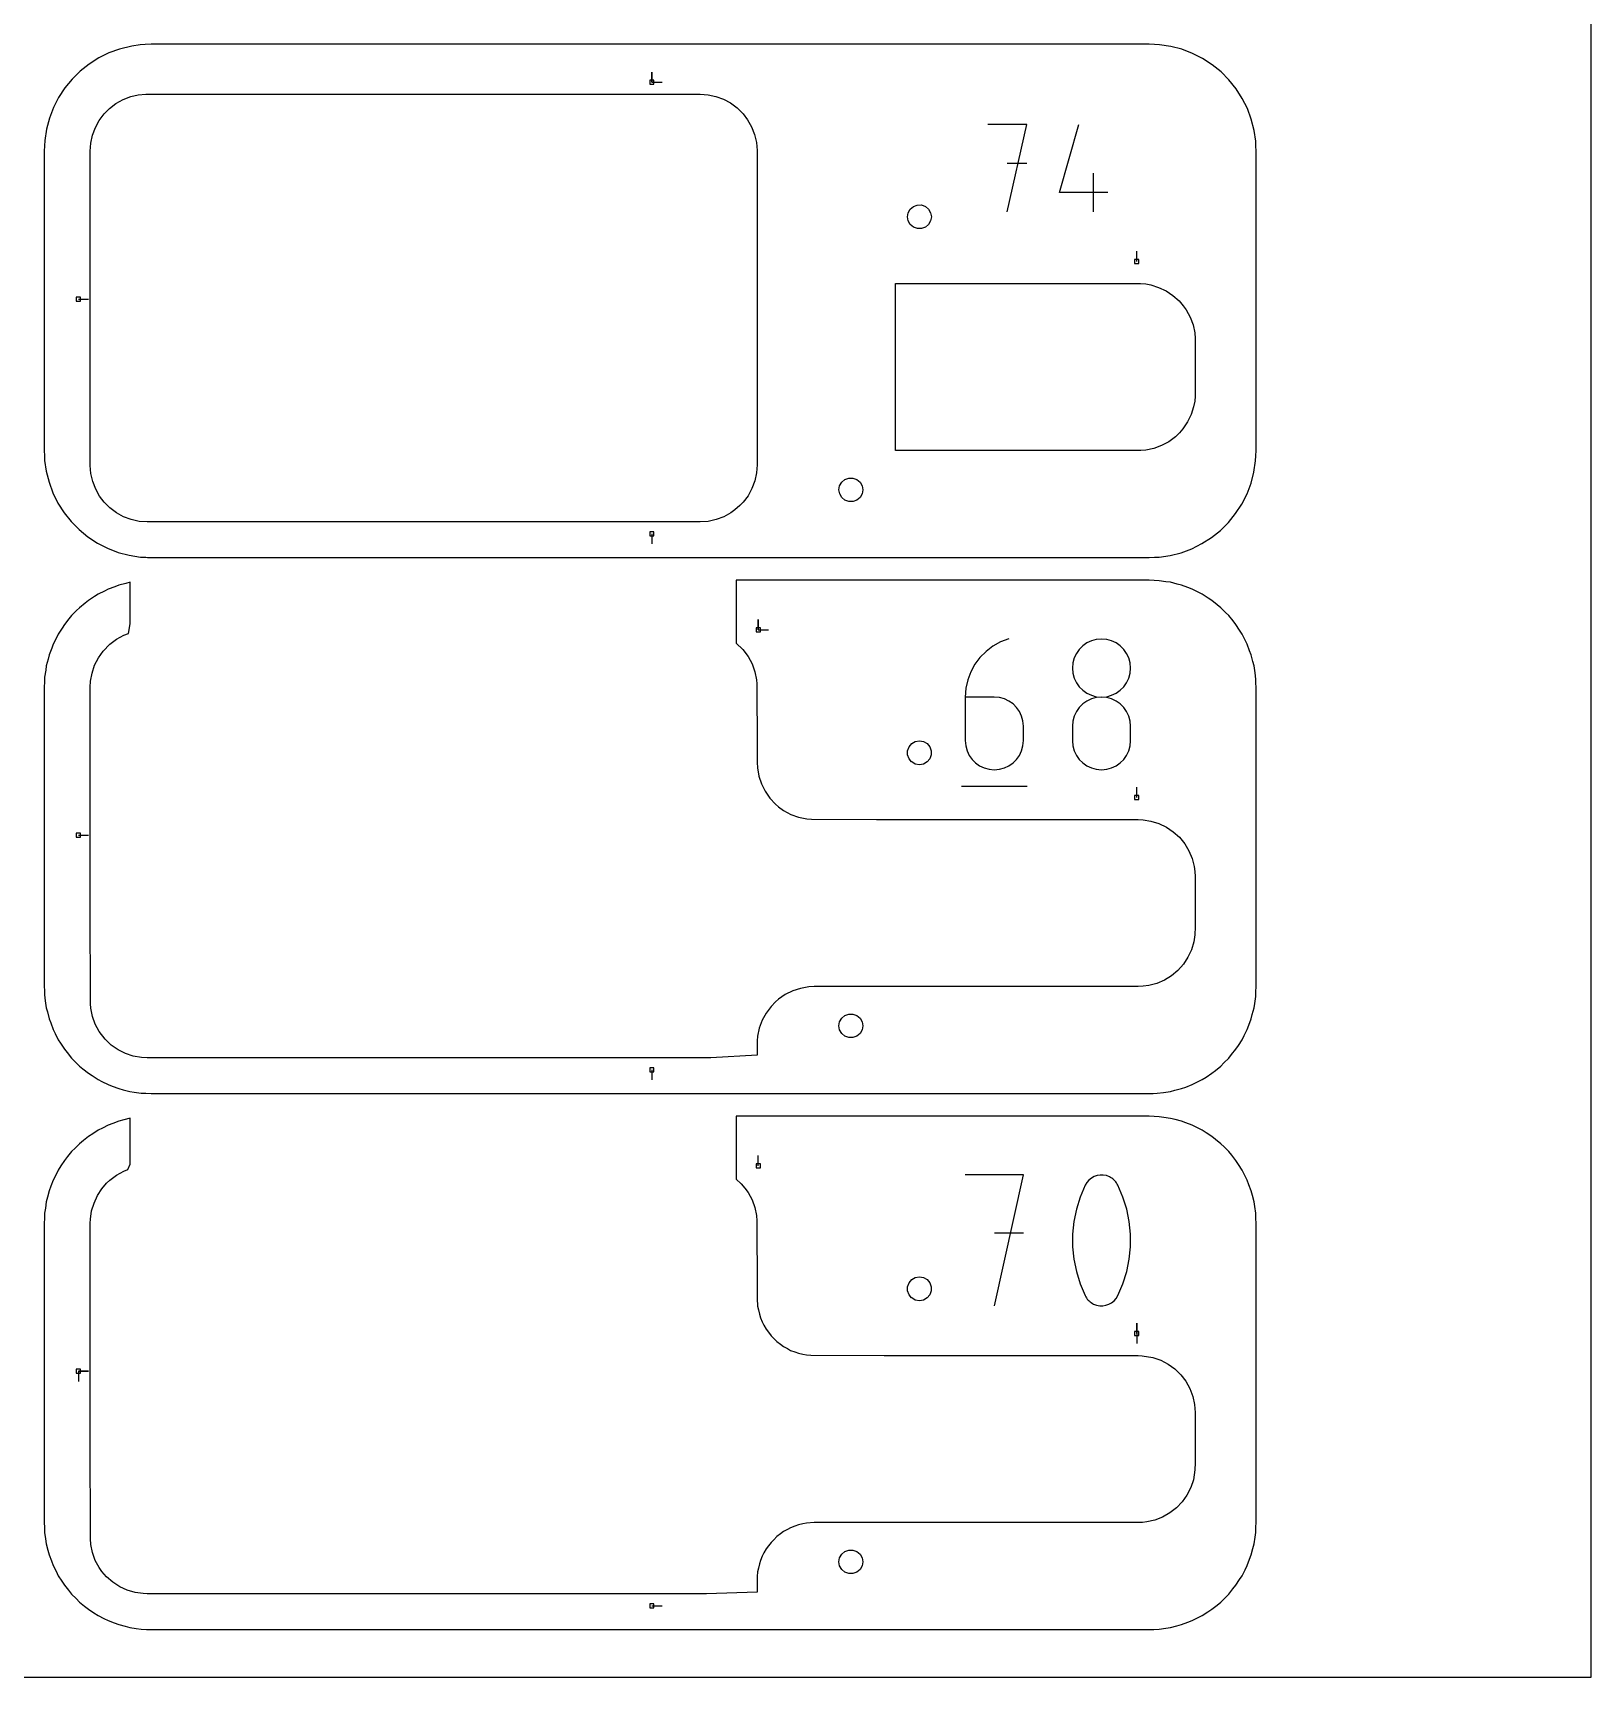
# Model space of a CAD drawing. Extents: x 0 to 570, y 0 to 470.
# Drawn here: x 351.4 to 570, y 0 to 230.6 of the extents above; entities that cross this region are included whole.
import ezdxf

# ---------------------------------------------------------------- set-up
doc = ezdxf.new("R2010")
doc.units = 0

msp = doc.modelspace()

# ---------------------------------------------------------------- linework, layer by layer
at = {"layer": 'annotation', "color": 1}
for p, q in [((438.255634, 223.684382), (438.255634, 225.113132)), ((438.255634, 223.684382), (438.255634, 225.113132)), ((438.255634, 225.113132), (438.255634, 223.684382)), ((438.255634, 223.684382), (439.684384, 223.684382)), ((490.830491, 217.733728), (485.386962, 217.733728)), ((488.10911, 205.492503), (490.830491, 217.733728)), ((495.421334, 208.213884), (498.135806, 217.733728)), ((490.830491, 212.282521), (488.10911, 212.282521)), ((500.180872, 205.492503), (500.180872, 210.929124)), ((502.218261, 208.213884), (495.421334, 208.213884)), ((506.255635, 198.556443), (506.255635, 199.985193)), ((357.805641, 193.255631), (359.234391, 193.255631)), ((438.255634, 160.35063), (438.255634, 158.92188)), ((453.186883, 146.880629), (453.186883, 148.309379)), ((453.186883, 146.880629), (453.186883, 148.309379)), ((453.186883, 148.309379), (453.186883, 146.880629)), ((453.186883, 146.880629), (454.615633, 146.880629)), ((488.329095, 145.619031), (487.161004, 145.181068)), ((488.329095, 145.619031), (488.329095, 145.619031)), ((499.900812, 145.341061), (499.265722, 145.039165)), ((500.590217, 145.530754), (499.900812, 145.341061)), ((501.322346, 145.596577), (500.590217, 145.530754)), ((502.054475, 145.530754), (501.322346, 145.596577)), ((501.322346, 145.596577), (501.322346, 145.596577)), ((502.743879, 145.341061), (502.054475, 145.530754)), ((503.378969, 145.039165), (502.743879, 145.341061)), ((484.278029, 143.013473), (483.560815, 142.055657)), ((485.124468, 143.863504), (484.278029, 143.013473)), ((486.089127, 144.590964), (485.124468, 143.863504)), ((487.161004, 145.181068), (486.089127, 144.590964)), ((497.80225, 143.57693), (497.500327, 142.94289)), ((498.20485, 144.145433), (497.80225, 143.57693)), ((498.696538, 144.636734), (498.20485, 144.145433)), ((499.265722, 145.039165), (498.696538, 144.636734)), ((503.948154, 144.636734), (503.378969, 145.039165)), ((504.439841, 144.145433), (503.948154, 144.636734)), ((504.842442, 143.57693), (504.439841, 144.145433)), ((505.144364, 142.94289), (504.842442, 143.57693)), ((482.983827, 141.004839), (482.55807, 139.875804)), ((483.560815, 142.055657), (482.983827, 141.004839)), ((497.310674, 142.254981), (497.24488, 141.524869)), ((497.24488, 141.524869), (497.24488, 141.524869)), ((497.24488, 141.524869), (497.310712, 140.79133)), ((497.500327, 142.94289), (497.310674, 142.254981)), ((497.310712, 140.79133), (497.50046, 140.100751)), ((505.144232, 140.100751), (505.33398, 140.79133)), ((505.334018, 142.254981), (505.144364, 142.94289)), ((505.33398, 140.79133), (505.399811, 141.524869)), ((505.399811, 141.524869), (505.334018, 142.254981)), ((505.399811, 141.524869), (505.399811, 141.524869)), ((482.294547, 138.683337), (482.204261, 137.442222)), ((482.55807, 139.875804), (482.294547, 138.683337)), ((497.50046, 140.100751), (497.802505, 139.464706)), ((497.802505, 139.464706), (498.205229, 138.894765)), ((498.205229, 138.894765), (498.697012, 138.402501)), ((498.697012, 138.402501), (499.266234, 137.999485)), ((503.378458, 137.999485), (503.94768, 138.402501)), ((503.94768, 138.402501), (504.439462, 138.894765)), ((504.439462, 138.894765), (504.842186, 139.464706)), ((504.842186, 139.464706), (505.144232, 140.100751)), ((482.204261, 137.442222), (482.204261, 131.339266)), ((486.281726, 137.442222), (482.204261, 137.442222)), ((487.015068, 137.376778), (486.281726, 137.442222)), ((487.705118, 137.188033), (487.015068, 137.376778)), ((488.340397, 136.887369), (487.705118, 137.188033)), ((488.90943, 136.48617), (488.340397, 136.887369)), ((489.400738, 135.995817), (488.90943, 136.48617)), ((498.696538, 136.480893), (498.20485, 135.988725)), ((499.265722, 136.883851), (498.696538, 136.480893)), ((499.900812, 137.186016), (499.265722, 136.883851)), ((499.266234, 137.999485), (499.901276, 137.697289)), ((500.590217, 137.375809), (499.900812, 137.186016)), ((499.901276, 137.697289), (500.59052, 137.507486)), ((501.322346, 137.441646), (500.590217, 137.375809)), ((500.59052, 137.507486), (501.322346, 137.441646)), ((501.322346, 137.441646), (502.054171, 137.507486)), ((502.054475, 137.375847), (501.322346, 137.441646)), ((501.322346, 137.441646), (501.322346, 137.441646)), ((501.322346, 137.441646), (501.322346, 137.441646)), ((502.054171, 137.507486), (502.743415, 137.697289)), ((502.743879, 137.186149), (502.054475, 137.375847)), ((502.743415, 137.697289), (503.378458, 137.999485)), ((503.378969, 136.884107), (502.743879, 137.186149)), ((503.948154, 136.481272), (503.378969, 136.884107)), ((504.439841, 135.989199), (503.948154, 136.481272)), ((489.802846, 135.427692), (489.400738, 135.995817)), ((490.104276, 134.793179), (489.802846, 135.427692)), ((490.29355, 134.103659), (490.104276, 134.793179)), ((490.359192, 133.370514), (490.29355, 134.103659)), ((497.310674, 134.092772), (497.24488, 133.359575)), ((497.500327, 134.783083), (497.310674, 134.092772)), ((497.80225, 135.418928), (497.500327, 134.783083)), ((498.20485, 135.988725), (497.80225, 135.418928)), ((504.842442, 135.41944), (504.439841, 135.989199)), ((505.144364, 134.783547), (504.842442, 135.41944)), ((505.334018, 134.093075), (505.144364, 134.783547)), ((505.399811, 133.359575), (505.334018, 134.093075)), ((490.359192, 131.339266), (490.359192, 133.370514)), ((490.359192, 133.370514), (490.359192, 133.370514)), ((497.24488, 133.359575), (497.24488, 131.328327)), ((505.399811, 131.328327), (505.399811, 133.359575)), ((505.399811, 133.359575), (505.399811, 133.359575)), ((482.204261, 131.339266), (482.204261, 131.339266)), ((482.204261, 131.339266), (482.270092, 130.605766)), ((482.270092, 130.605766), (482.459841, 129.915294)), ((482.459841, 129.915294), (482.761886, 129.279401)), ((482.761886, 129.279401), (483.16461, 128.709642)), ((489.400738, 128.709642), (489.802846, 129.279401)), ((489.802846, 129.279401), (490.104276, 129.915294)), ((490.104276, 129.915294), (490.29355, 130.605766)), ((490.29355, 130.605766), (490.359192, 131.339266)), ((497.24488, 131.328327), (497.24488, 131.328327)), ((497.24488, 131.328327), (497.310712, 130.595183)), ((497.310712, 130.595183), (497.50046, 129.905662)), ((497.50046, 129.905662), (497.802505, 129.271149)), ((497.802505, 129.271149), (498.205229, 128.703025)), ((504.439462, 128.703025), (504.842186, 129.271149)), ((504.842186, 129.271149), (505.144232, 129.905662)), ((505.144232, 129.905662), (505.33398, 130.595183)), ((505.33398, 130.595183), (505.399811, 131.328327)), ((483.16461, 128.709642), (483.656392, 128.217569)), ((483.656392, 128.217569), (484.225615, 127.814735)), ((484.225615, 127.814735), (484.860657, 127.512692)), ((484.860657, 127.512692), (485.549901, 127.322995)), ((485.549901, 127.322995), (486.281726, 127.257195)), ((486.281726, 127.257195), (487.015068, 127.322995)), ((486.281726, 127.257195), (486.281726, 127.257195)), ((487.015068, 127.322995), (487.705118, 127.512692)), ((487.705118, 127.512692), (488.340397, 127.814735)), ((488.340397, 127.814735), (488.90943, 128.217569)), ((488.90943, 128.217569), (489.400738, 128.709642)), ((498.205229, 128.703025), (498.697012, 128.212672)), ((498.697012, 128.212672), (499.266234, 127.811472)), ((499.266234, 127.811472), (499.901276, 127.510809)), ((499.901276, 127.510809), (500.59052, 127.322064)), ((500.59052, 127.322064), (501.322346, 127.256619)), ((501.322346, 127.256619), (502.054171, 127.322064)), ((501.322346, 127.256619), (501.322346, 127.256619)), ((502.054171, 127.322064), (502.743415, 127.510809)), ((502.743415, 127.510809), (503.378458, 127.811472)), ((503.378458, 127.811472), (503.94768, 128.212672)), ((503.94768, 128.212672), (504.439462, 128.703025)), ((481.69357, 124.961965), (490.874488, 124.961965)), ((506.255636, 123.381441), (506.255636, 124.810191)), ((357.805641, 118.080628), (359.234391, 118.080628)), ((438.255635, 85.175628), (438.255635, 83.746878)), ((453.186883, 71.705627), (453.186883, 73.134377)), ((490.381816, 70.444029), (482.216522, 70.444029)), ((486.299745, 52.082193), (490.381816, 70.444029)), ((499.26616, 69.384234), (499.029131, 68.990067)), ((499.561561, 69.720135), (499.26616, 69.384234)), ((499.905551, 69.994517), (499.561561, 69.720135)), ((500.288352, 70.204131), (499.905551, 69.994517)), ((500.700182, 70.345727), (500.288352, 70.204131)), ((501.13126, 70.416052), (500.700182, 70.345727)), ((501.571807, 70.411857), (501.13126, 70.416052)), ((502.01204, 70.32989), (501.571807, 70.411857)), ((502.44218, 70.166901), (502.01204, 70.32989)), ((502.606845, 70.080371), (502.44218, 70.166901)), ((502.44218, 70.166901), (502.44218, 70.166901)), ((502.764857, 69.98098), (502.606845, 70.080371)), ((502.915447, 69.869515), (502.764857, 69.98098)), ((503.05785, 69.746763), (502.915447, 69.869515)), ((503.191296, 69.613509), (503.05785, 69.746763)), ((503.315018, 69.470542), (503.191296, 69.613509)), ((503.428249, 69.318646), (503.315018, 69.470542)), ((503.530221, 69.15861), (503.428249, 69.318646)), ((498.325266, 67.334851), (497.797366, 65.631633)), ((499.029131, 68.990067), (498.325266, 67.334851)), ((499.029131, 68.990067), (499.029131, 68.990067)), ((503.620166, 68.991219), (503.530221, 69.15861)), ((504.327444, 67.332591), (503.620166, 68.991219)), ((503.620166, 68.991219), (503.620166, 68.991219)), ((504.857902, 65.626814), (504.327444, 67.332591)), ((497.797366, 65.631633), (497.445433, 63.893992)), ((505.211541, 63.887467), (504.857902, 65.626814)), ((490.381816, 62.26722), (486.299745, 62.26722)), ((497.445433, 63.893992), (497.269467, 62.135511)), ((505.38836, 62.128133), (505.211541, 63.887467)), ((497.269467, 62.135511), (497.269467, 60.36977)), ((497.269467, 60.36977), (497.445433, 58.610351)), ((505.211541, 58.603826), (505.38836, 60.362392)), ((505.38836, 60.362392), (505.38836, 62.128133)), ((497.445433, 58.610351), (497.797366, 56.870834)), ((504.857902, 56.866015), (505.211541, 58.603826)), ((497.797366, 56.870834), (498.325266, 55.164801)), ((504.327444, 55.16254), (504.857902, 56.866015)), ((498.325266, 55.164801), (499.029131, 53.505832)), ((499.029131, 53.505832), (499.029131, 53.505832)), ((499.029131, 53.505832), (499.118749, 53.338774)), ((499.118749, 53.338774), (499.219968, 53.179535)), ((499.219968, 53.179535), (499.33236, 53.028599)), ((503.087718, 52.780302), (503.383113, 53.114818)), ((503.383113, 53.114818), (503.620166, 53.506983)), ((503.620166, 53.506983), (504.327444, 55.16254)), ((503.620166, 53.506983), (503.620166, 53.506983)), ((499.33236, 53.028599), (499.455499, 52.886448)), ((499.455499, 52.886448), (499.58896, 52.753565)), ((499.58896, 52.753565), (499.732315, 52.630435)), ((499.732315, 52.630435), (499.885137, 52.517541)), ((499.885137, 52.517541), (500.047001, 52.415365)), ((500.047001, 52.415365), (500.21748, 52.324392)), ((500.21748, 52.324392), (500.21748, 52.324392)), ((500.21748, 52.324392), (500.644232, 52.164861)), ((500.644232, 52.164861), (501.081902, 52.085603)), ((501.081902, 52.085603), (501.520596, 52.083387)), ((501.520596, 52.083387), (501.950418, 52.154981)), ((501.950418, 52.154981), (502.361476, 52.297152)), ((502.361476, 52.297152), (502.743874, 52.50667)), ((502.743874, 52.50667), (503.087718, 52.780302)), ((506.255636, 48.206439), (506.255636, 49.635189)), ((506.255636, 48.206439), (506.255636, 49.635189)), ((506.255636, 49.635189), (506.255636, 48.206439)), ((506.255636, 48.206439), (506.255636, 46.777689)), ((357.805641, 42.905626), (359.234391, 42.905626)), ((357.805641, 42.905626), (359.234391, 42.905626)), ((359.234391, 42.905626), (357.805641, 42.905626)), ((357.805641, 42.905626), (357.805641, 41.476876)), ((438.255635, 10.000625), (439.684385, 10.000625))]:
    msp.add_line(p, q, dxfattribs=at)
at = {"layer": 'boundary', "color": 5}
for p, q in [((363.587277, 228.343426), (362.08963, 227.791359)), ((365.298296, 228.762159), (363.587277, 228.343426)), ((366.481318, 228.936638), (365.298296, 228.762159)), ((367.17709, 228.990034), (366.481318, 228.936638)), ((368.017513, 229.017507), (367.17709, 228.990034)), ((373.512756, 229.017507), (368.017513, 229.017507)), ((440.432987, 229.017507), (373.512756, 229.017507)), ((454.280455, 229.017507), (440.432987, 229.017507)), ((480.287451, 229.017507), (454.280455, 229.017507)), ((508.017512, 229.017506), (480.287451, 229.017507)), ((508.740852, 228.983781), (508.017512, 229.017506)), ((509.470904, 228.943925), (508.740852, 228.983781)), ((511.049253, 228.704878), (509.470904, 228.943925)), ((512.593254, 228.299418), (511.049253, 228.704878)), ((514.085399, 227.732134), (512.593254, 228.299418)), ((359.312019, 226.227062), (358.05423, 225.224178)), ((360.659139, 227.083231), (359.312019, 226.227062)), ((362.08963, 227.791359), (360.659139, 227.083231)), ((515.508796, 227.00946), (514.085399, 227.732134)), ((516.847689, 226.139257), (515.508796, 227.00946)), ((518.095009, 225.124141), (516.847689, 226.139257)), ((356.935644, 224.119774), (355.918326, 222.875621)), ((358.05423, 225.224178), (356.935644, 224.119774)), ((519.201621, 224.008735), (518.095009, 225.124141)), ((520.207777, 222.752938), (519.201621, 224.008735)), ((355.044853, 221.538742), (354.318884, 220.117221)), ((355.918326, 222.875621), (355.044853, 221.538742)), ((521.06723, 221.407708), (520.207777, 222.752938)), ((521.778845, 219.978738), (521.06723, 221.407708)), ((354.318884, 220.117221), (353.748132, 218.626594)), ((522.334516, 218.482231), (521.778845, 219.978738)), ((353.339054, 217.083737), (353.096288, 215.506143)), ((353.748132, 218.626594), (353.339054, 217.083737)), ((522.72798, 216.935129), (522.334516, 218.482231)), ((522.952435, 215.413227), (522.72798, 216.935129)), ((353.05196, 214.756417), (353.017508, 214.017506)), ((353.096288, 215.506143), (353.05196, 214.756417)), ((522.983785, 214.740847), (522.952435, 215.413227)), ((523.017511, 214.017506), (522.983785, 214.740847)), ((353.017508, 214.017506), (353.017508, 177.576329)), ((523.017511, 208.575816), (523.017511, 214.017506)), ((523.017511, 172.017507), (523.017511, 208.575816)), ((353.017508, 177.576329), (353.017508, 172.017507)), ((353.017508, 172.017507), (353.05196, 171.278595)), ((353.05196, 171.278595), (353.082584, 170.621784)), ((522.943929, 170.56411), (522.983785, 171.294165)), ((522.983785, 171.294165), (523.017511, 172.017507)), ((353.082584, 170.621784), (353.301847, 169.135125)), ((353.301847, 169.135125), (353.691595, 167.587274)), ((522.299423, 167.441768), (522.704885, 168.985765)), ((522.704885, 168.985765), (522.943929, 170.56411)), ((353.691595, 167.587274), (354.243656, 166.089618)), ((354.243656, 166.089618), (354.951786, 164.659133)), ((521.73215, 165.949614), (522.299423, 167.441768)), ((354.951786, 164.659133), (355.807952, 163.312016)), ((520.139267, 163.187333), (521.009462, 164.526217)), ((521.009462, 164.526217), (521.73215, 165.949614)), ((355.807952, 163.312016), (356.810836, 162.054224)), ((356.810836, 162.054224), (357.915246, 160.935638)), ((518.00874, 160.833398), (519.124152, 161.94001)), ((519.124152, 161.94001), (520.139267, 163.187333)), ((357.915246, 160.935638), (359.159391, 159.918323)), ((359.159391, 159.918323), (360.496278, 159.044847)), ((515.407707, 158.967784), (516.752952, 159.827245)), ((516.752952, 159.827245), (518.00874, 160.833398)), ((360.496278, 159.044847), (361.917799, 158.318881)), ((361.917799, 158.318881), (363.408424, 157.748126)), ((363.408424, 157.748126), (364.951276, 157.339048)), ((364.951276, 157.339048), (366.528867, 157.096284)), ((366.528867, 157.096284), (367.278597, 157.051957)), ((367.278597, 157.051957), (367.524902, 157.040472)), ((367.524902, 157.040472), (398.385159, 157.017505)), ((398.385159, 157.017505), (452.241666, 157.017505)), ((452.241666, 157.017505), (470.380632, 157.017505)), ((470.380632, 157.017505), (508.017512, 157.017505)), ((508.017512, 157.017505), (508.740852, 157.051231)), ((508.740852, 157.051231), (509.413231, 157.082581)), ((509.413231, 157.082581), (510.935135, 157.307039)), ((510.935135, 157.307039), (512.482238, 157.700503)), ((512.482238, 157.700503), (513.978743, 158.256182)), ((513.978743, 158.256182), (515.407707, 158.967784)), ((361.464682, 152.313284), (360.575229, 151.866035)), ((362.00171, 152.583321), (361.464682, 152.313284)), ((362.933658, 152.933495), (362.00171, 152.583321)), ((363.496344, 153.144921), (362.933658, 152.933495)), ((364.460237, 153.394047), (363.496344, 153.144921)), ((365.09509, 153.555067), (364.460237, 153.394047)), ((365.09509, 147.734827), (365.09509, 153.555067)), ((458.481211, 153.842505), (450.091258, 153.842504)), ((450.091258, 153.842504), (450.091258, 152.280233)), ((450.091258, 152.280233), (450.091258, 145.027735)), ((485.757491, 153.842504), (458.481211, 153.842505)), ((508.017513, 153.842504), (485.757491, 153.842504)), ((509.41323, 153.777428), (508.017513, 153.842504)), ((510.365769, 153.636943), (509.41323, 153.777428)), ((510.992809, 153.544464), (510.365769, 153.636943)), ((511.925022, 153.303526), (510.992809, 153.544464)), ((512.538682, 153.144921), (511.925022, 153.303526)), ((513.439996, 152.806258), (512.538682, 153.144921)), ((514.033316, 152.583321), (513.439996, 152.806258)), ((514.893528, 152.150774), (514.033316, 152.583321)), ((357.980553, 149.989675), (357.562589, 149.571714)), ((358.761533, 150.620382), (357.980553, 149.989675)), ((359.233069, 151.001187), (358.761533, 150.620382)), ((360.069945, 151.540445), (359.233069, 151.001187)), ((360.575229, 151.866035), (360.069945, 151.540445)), ((515.459791, 151.866035), (514.893528, 152.150774)), ((516.269162, 151.344503), (515.459791, 151.866035)), ((516.801957, 151.001187), (516.269162, 151.344503)), ((517.557266, 150.391212), (516.801957, 151.001187)), ((518.054473, 149.989675), (517.557266, 150.391212)), ((518.72397, 149.320182), (518.054473, 149.989675)), ((355.858825, 147.626941), (355.533236, 147.12166)), ((356.489533, 148.407927), (355.858825, 147.626941)), ((356.870337, 148.879466), (356.489533, 148.407927)), ((357.562589, 149.571714), (356.870337, 148.879466)), ((364.835923, 146.38326), (365.09509, 147.734827)), ((519.164688, 148.879466), (518.72397, 149.320182)), ((519.774664, 148.124152), (519.164688, 148.879466)), ((520.1762, 147.626941), (519.774664, 148.124152)), ((520.697727, 146.817579), (520.1762, 147.626941)), ((354.723942, 145.747761), (354.276691, 144.858308)), ((354.99398, 146.28479), (354.723942, 145.747761)), ((355.533236, 147.12166), (354.99398, 146.28479)), ((362.241671, 144.895461), (363.174279, 145.589723)), ((363.174279, 145.589723), (364.197671, 146.141459)), ((364.197671, 146.141459), (364.835923, 146.38326)), ((521.041039, 146.28479), (520.697727, 146.817579)), ((521.473596, 145.424574), (521.041039, 146.28479)), ((521.758341, 144.858308), (521.473596, 145.424574)), ((353.715097, 143.363672), (353.56468, 142.781697)), ((354.065268, 144.295621), (353.715097, 143.363672)), ((354.276691, 144.858308), (354.065268, 144.295621)), ((360.616398, 142.941317), (361.283391, 143.891451)), ((361.283391, 143.891451), (362.241671, 144.895461)), ((450.091258, 145.027735), (451.025112, 144.118508)), ((451.025112, 144.118508), (451.767765, 143.135991)), ((451.767765, 143.135991), (452.320331, 142.108788)), ((522.096997, 143.956993), (521.758341, 144.858308)), ((522.319928, 143.363672), (522.096997, 143.956993)), ((522.560868, 142.43146), (522.319928, 143.363672)), ((353.227846, 141.223137), (353.082584, 140.238225)), ((353.315552, 141.817801), (353.227846, 141.223137)), ((353.56468, 142.781697), (353.315552, 141.817801)), ((359.524808, 139.659512), (359.727702, 140.802766)), ((359.727702, 140.802766), (360.094153, 141.904456)), ((360.094153, 141.904456), (360.616398, 142.941317)), ((452.320331, 142.108788), (452.717651, 141.012154)), ((452.717651, 141.012154), (452.951284, 139.869402)), ((522.719474, 141.817801), (522.560868, 142.43146)), ((522.859958, 140.865264), (522.719474, 141.817801)), ((522.965352, 139.961197), (522.859958, 140.865264)), ((353.052725, 139.597835), (353.017508, 138.842504)), ((353.017508, 138.842504), (353.017508, 105.366033)), ((353.082584, 140.238225), (353.052725, 139.597835)), ((359.472516, 138.842504), (359.524808, 139.659512)), ((359.472516, 128.943797), (359.472516, 138.842504)), ((452.951284, 139.869402), (452.986748, 139.323097)), ((452.986748, 139.323097), (453.017512, 130.268298)), ((522.991432, 139.40185), (522.965352, 139.961197)), ((523.017512, 138.842504), (522.991432, 139.40185)), ((523.017512, 130.426579), (523.017512, 138.842504)), ((453.017512, 130.268298), (453.017512, 128.285816)), ((523.017511, 96.842504), (523.017512, 130.426579)), ((359.472516, 112.745912), (359.472516, 128.943797)), ((453.017512, 128.285816), (453.066564, 127.519573)), ((453.066564, 127.519573), (453.261906, 126.376612)), ((453.261906, 126.376612), (453.620664, 125.274073)), ((453.620664, 125.274073), (454.135245, 124.235187)), ((454.135245, 124.235187), (454.794784, 123.281843)), ((454.794784, 123.281843), (455.585343, 122.434121)), ((455.585343, 122.434121), (456.013537, 122.063088)), ((456.013537, 122.063088), (456.717608, 121.539667)), ((456.717608, 121.539667), (457.739662, 120.988223)), ((457.739662, 120.988223), (458.830785, 120.590583)), ((458.830785, 120.590583), (459.967976, 120.355128)), ((459.967976, 120.355128), (460.634388, 120.310342)), ((460.634388, 120.310342), (469.764597, 120.285816)), ((469.764597, 120.285816), (479.705637, 120.285816)), ((479.705637, 120.285816), (505.347398, 120.285816)), ((505.347398, 120.285816), (506.472507, 120.285816)), ((506.472507, 120.285816), (507.153475, 120.242224)), ((507.153475, 120.242224), (508.253442, 120.065555)), ((508.253442, 120.065555), (509.367206, 119.723344)), ((509.367206, 119.723344), (510.419277, 119.222614)), ((510.419277, 119.222614), (511.387217, 118.574038)), ((511.387217, 118.574038), (512.250419, 117.79144)), ((512.250419, 117.79144), (512.99047, 116.891499)), ((512.99047, 116.891499), (513.591607, 115.893396)), ((513.591607, 115.893396), (514.041013, 114.818404)), ((514.041013, 114.818404), (514.329097, 113.689434)), ((514.329097, 113.689434), (514.428918, 112.966783)), ((359.472516, 108.340741), (359.472516, 112.745912)), ((514.428918, 112.966783), (514.472515, 112.285817)), ((514.472515, 112.285817), (514.472515, 107.693856)), ((359.498662, 94.434), (359.472516, 108.340741)), ((514.472515, 107.693856), (514.472515, 105.209369)), ((353.017508, 105.366033), (353.017508, 96.842504)), ((514.42677, 104.127981), (514.267589, 103.136861)), ((514.472515, 105.209369), (514.42677, 104.127981)), ((513.936182, 102.020066), (513.445689, 100.963426)), ((514.267589, 103.136861), (513.936182, 102.020066)), ((512.80658, 99.989462), (512.032468, 99.118932)), ((513.445689, 100.963426), (512.80658, 99.989462)), ((507.18703, 96.888243), (506.472507, 96.842504)), ((507.951418, 97.001252), (507.18703, 96.888243)), ((509.077355, 97.300145), (507.951418, 97.001252)), ((510.147777, 97.75979), (509.077355, 97.300145)), ((511.139862, 98.37039), (510.147777, 97.75979)), ((512.032468, 99.118932), (511.139862, 98.37039)), ((353.017508, 96.842504), (353.043921, 96.276005)), ((353.043921, 96.276005), (353.070334, 95.709506)), ((353.070334, 95.709506), (353.170289, 94.852118)), ((353.170289, 94.852118), (353.315552, 93.867206)), ((455.585343, 94.694199), (454.964989, 94.073842)), ((456.013537, 95.065232), (455.585343, 94.694199)), ((456.966883, 95.724766), (456.013537, 95.065232)), ((458.005768, 96.239348), (456.966883, 95.724766)), ((459.108309, 96.598107), (458.005768, 96.239348)), ((460.251267, 96.793452), (459.108309, 96.598107)), ((461.017509, 96.842504), (460.251267, 96.793452)), ((469.764597, 96.842504), (461.017509, 96.842504)), ((479.705637, 96.842504), (469.764597, 96.842504)), ((505.297476, 96.842504), (479.705637, 96.842504)), ((506.472507, 96.842504), (505.297476, 96.842504)), ((522.811952, 94.494245), (522.952436, 95.446782)), ((522.952436, 95.446782), (522.982739, 96.096708)), ((522.982739, 96.096708), (523.017511, 96.842504)), ((353.315552, 93.867206), (353.465969, 93.285232)), ((353.465969, 93.285232), (353.715097, 92.321338)), ((353.715097, 92.321338), (353.926521, 91.758649)), ((359.541017, 93.798863), (359.498662, 94.434)), ((359.775998, 92.660223), (359.541017, 93.798863)), ((360.173556, 91.567662), (359.775998, 92.660223)), ((454.271359, 93.142407), (453.719916, 92.120355)), ((454.964989, 94.073842), (454.271359, 93.142407)), ((521.981272, 91.420019), (522.319928, 92.321338)), ((522.319928, 92.321338), (522.478534, 92.934997)), ((522.478534, 92.934997), (522.719474, 93.867206)), ((522.719474, 93.867206), (522.811952, 94.494245)), ((353.926521, 91.758649), (354.276691, 90.826695)), ((354.276691, 90.826695), (354.546729, 90.289669)), ((354.546729, 90.289669), (354.99398, 89.40022)), ((360.725289, 90.544271), (360.173556, 91.567662)), ((361.580218, 89.451), (360.725289, 90.544271)), ((453.322278, 91.029231), (453.086825, 89.89204)), ((453.719916, 92.120355), (453.322278, 91.029231)), ((521.041039, 89.40022), (521.325784, 89.966483)), ((521.325784, 89.966483), (521.758341, 90.826695)), ((521.758341, 90.826695), (521.981272, 91.420019)), ((354.99398, 89.40022), (355.319569, 88.894937)), ((355.319569, 88.894937), (355.858825, 88.058063)), ((355.858825, 88.058063), (356.23963, 87.586526)), ((362.423565, 88.653382), (361.580218, 89.451)), ((363.373697, 87.986393), (362.423565, 88.653382)), ((364.410558, 87.464149), (363.373697, 87.986393)), ((453.042038, 89.225625), (453.017512, 87.218091)), ((453.086825, 89.89204), (453.042038, 89.225625)), ((519.566225, 87.302753), (520.1762, 88.058063)), ((520.1762, 88.058063), (520.519513, 88.590855)), ((520.519513, 88.590855), (521.041039, 89.40022)), ((356.23963, 87.586526), (356.870337, 86.805544)), ((356.870337, 86.805544), (357.288301, 86.387581)), ((357.288301, 86.387581), (357.980553, 85.695329)), ((357.980553, 85.695329), (358.452088, 85.314525)), ((365.512248, 87.097694), (364.410558, 87.464149)), ((366.655502, 86.894804), (365.512248, 87.097694)), ((367.472506, 86.842503), (366.655502, 86.894804)), ((372.26158, 86.842503), (367.472506, 86.842503)), ((434.272816, 86.842503), (372.26158, 86.842503)), ((446.519862, 86.842503), (434.272816, 86.842503)), ((453.017512, 87.218091), (446.519862, 86.842503)), ((517.299164, 85.085355), (518.054473, 85.695329)), ((518.054473, 85.695329), (518.495192, 86.136047)), ((518.495192, 86.136047), (519.164689, 86.805544)), ((519.164689, 86.805544), (519.566225, 87.302753)), ((358.452088, 85.314525), (359.233068, 84.68382)), ((359.233068, 84.68382), (359.738352, 84.35823)), ((359.738352, 84.35823), (360.575229, 83.818971)), ((360.575229, 83.818971), (361.112257, 83.548935)), ((361.112257, 83.548935), (362.00171, 83.101685)), ((362.00171, 83.101685), (362.564396, 82.890261)), ((513.132002, 82.763024), (514.033315, 83.101685)), ((514.033315, 83.101685), (514.599579, 83.386424)), ((514.599579, 83.386424), (515.459791, 83.818972)), ((515.459791, 83.818972), (515.992586, 84.162288)), ((515.992586, 84.162288), (516.801957, 84.68382)), ((516.801957, 84.68382), (517.299164, 85.085355)), ((362.564396, 82.890261), (363.496344, 82.540089)), ((363.496344, 82.540089), (364.078317, 82.389672)), ((364.078317, 82.389672), (365.04221, 82.140543)), ((365.04221, 82.140543), (365.636873, 82.052839)), ((365.636873, 82.052839), (366.621783, 81.907578)), ((366.621783, 81.907578), (367.262177, 81.87772)), ((367.262177, 81.87772), (368.017513, 81.842502)), ((368.017513, 81.842502), (395.914571, 81.842503)), ((395.914571, 81.842503), (445.389532, 81.842502)), ((445.389532, 81.842502), (473.442615, 81.842502)), ((473.442615, 81.842502), (508.017513, 81.842502)), ((508.017513, 81.842502), (508.576858, 81.868582)), ((508.576858, 81.868582), (509.136204, 81.894662)), ((509.136204, 81.894662), (510.040271, 82.000058)), ((510.040271, 82.000058), (510.99281, 82.140543)), ((510.99281, 82.140543), (511.60647, 82.299149)), ((511.60647, 82.299149), (512.538682, 82.540089)), ((512.538682, 82.540089), (513.132002, 82.763024)), ((454.423629, 78.667502), (450.091258, 78.667502)), ((450.091258, 78.667502), (450.091258, 77.860783)), ((483.934144, 78.667502), (454.423629, 78.667502)), ((508.017513, 78.667502), (483.934144, 78.667502)), ((509.41323, 78.602426), (508.017513, 78.667502)), ((510.067481, 78.505934), (509.41323, 78.602426)), ((510.992809, 78.369461), (510.067481, 78.505934)), ((359.817303, 76.202648), (359.233068, 75.826184)), ((360.575228, 76.691033), (359.817303, 76.202648)), ((361.196167, 77.003263), (360.575228, 76.691033)), ((362.00171, 77.408319), (361.196167, 77.003263)), ((362.652315, 77.65278), (362.00171, 77.408319)), ((363.496344, 77.969919), (362.652315, 77.65278)), ((364.16925, 78.143837), (363.496344, 77.969919)), ((365.095089, 78.380065), (364.16925, 78.143837)), ((365.09509, 71.953483), (365.095089, 78.380065)), ((450.091258, 77.860783), (450.091258, 69.852733)), ((511.633099, 78.203974), (510.992809, 78.369461)), ((512.538682, 77.969919), (511.633099, 78.203974)), ((513.157748, 77.737308), (512.538682, 77.969919)), ((514.033316, 77.408319), (513.157748, 77.737308)), ((514.624152, 77.111224), (514.033316, 77.408319)), ((515.459791, 76.691033), (514.624152, 77.111224)), ((516.015707, 76.332819), (515.459791, 76.691033)), ((516.801957, 75.826185), (516.015707, 76.332819)), ((357.353608, 74.187731), (356.870337, 73.704463)), ((357.980553, 74.814673), (357.353608, 74.187731)), ((358.525766, 75.254978), (357.980553, 74.814673)), ((359.233068, 75.826184), (358.525766, 75.254978)), ((517.32074, 75.407224), (516.801957, 75.826185)), ((518.054473, 74.814673), (517.32074, 75.407224)), ((518.514316, 74.354832), (518.054473, 74.814673)), ((519.164688, 73.704463), (518.514316, 74.354832)), ((355.370442, 71.694018), (354.99398, 71.109788)), ((355.858825, 72.451939), (355.370442, 71.694018)), ((356.299131, 72.997155), (355.858825, 72.451939)), ((356.870337, 73.704463), (356.299131, 72.997155)), ((364.768792, 71.182919), (365.09509, 71.953483)), ((519.583649, 73.185676), (519.164688, 73.704463)), ((520.1762, 72.451939), (519.583649, 73.185676)), ((520.53441, 71.896029), (520.1762, 72.451939)), ((521.041039, 71.109788), (520.53441, 71.896029)), ((354.276691, 69.683306), (353.959556, 68.839276)), ((354.588923, 70.304245), (354.276691, 69.683306)), ((354.99398, 71.109788), (354.588923, 70.304245)), ((361.121307, 68.499557), (361.776009, 69.255123)), ((361.776009, 69.255123), (362.23926, 69.718373)), ((362.23926, 69.718373), (363.166221, 70.40957)), ((363.166221, 70.40957), (364.183143, 70.959896)), ((364.183143, 70.959896), (364.768792, 71.182919)), ((450.091258, 69.852733), (450.794768, 69.174233)), ((521.33814, 70.518949), (521.041039, 71.109788)), ((521.758341, 69.683306), (521.33814, 70.518949)), ((521.990946, 69.064238), (521.758341, 69.683306)), ((353.489472, 67.315707), (353.315552, 66.642799)), ((353.715097, 68.188669), (353.489472, 67.315707)), ((353.959556, 68.839276), (353.715097, 68.188669)), ((360.004981, 66.487311), (360.490264, 67.53394)), ((360.490264, 67.53394), (361.121307, 68.499557)), ((450.794768, 69.174233), (451.301862, 68.589016)), ((451.301862, 68.589016), (451.761704, 67.970469)), ((451.761704, 67.970469), (452.312611, 66.950876)), ((452.312611, 66.950876), (452.710401, 65.862385)), ((522.319928, 68.188669), (521.990946, 69.064238)), ((522.485417, 67.548381), (522.319928, 68.188669)), ((522.719474, 66.642799), (522.485417, 67.548381)), ((353.082584, 65.063223), (353.048642, 64.335258)), ((353.183993, 65.750803), (353.082584, 65.063223)), ((353.315552, 66.642799), (353.183993, 65.750803)), ((359.509138, 64.239695), (359.675635, 65.38153)), ((359.675635, 65.38153), (360.004981, 66.487311)), ((452.710401, 65.862385), (452.946729, 64.727847)), ((452.946729, 64.727847), (452.995966, 64.004086)), ((522.815965, 65.988549), (522.719474, 66.642799)), ((522.952436, 65.063223), (522.815965, 65.988549)), ((522.986835, 64.325441), (522.952436, 65.063223)), ((353.048642, 64.335258), (353.017508, 63.667502)), ((353.017508, 63.667502), (353.017508, 29.202795)), ((359.472516, 63.667502), (359.509138, 64.239695)), ((359.472516, 53.438795), (359.472516, 63.667502)), ((452.995966, 64.004086), (453.017511, 54.301545)), ((523.017511, 63.667502), (522.986835, 64.325441)), ((523.017511, 56.242988), (523.017511, 63.667502)), ((523.017511, 21.667502), (523.017511, 56.242988)), ((359.472516, 36.700909), (359.472516, 53.438795)), ((453.017511, 54.301545), (453.017512, 53.110814)), ((453.017512, 53.110814), (453.091662, 52.025741)), ((453.091662, 52.025741), (453.19682, 51.509402)), ((453.19682, 51.509402), (453.329982, 50.897275)), ((453.329982, 50.897275), (453.5092, 50.401749)), ((453.5092, 50.401749), (453.728118, 49.814804)), ((453.728118, 49.814804), (453.977576, 49.350653)), ((453.977576, 49.350653), (454.277798, 48.800837)), ((454.277798, 48.800837), (454.592181, 48.377955)), ((454.592181, 48.377955), (454.967596, 47.876461)), ((454.967596, 47.876461), (455.340197, 47.503859)), ((455.340197, 47.503859), (455.783157, 47.060897)), ((455.783157, 47.060897), (456.284651, 46.685484)), ((456.284651, 46.685484), (456.707534, 46.371103)), ((456.707534, 46.371103), (457.257352, 46.070881)), ((457.257352, 46.070881), (457.721503, 45.821423)), ((457.721503, 45.821423), (458.308446, 45.602504)), ((458.308446, 45.602504), (458.803973, 45.423285)), ((458.803973, 45.423285), (459.4161, 45.290125)), ((459.4161, 45.290125), (459.932438, 45.184965)), ((459.932438, 45.184965), (460.557284, 45.140275)), ((460.557284, 45.140275), (470.827192, 45.110814)), ((470.827192, 45.110814), (476.798041, 45.110814)), ((476.798041, 45.110814), (505.554761, 45.110814)), ((505.554761, 45.110814), (506.472507, 45.110814)), ((506.472507, 45.110814), (507.027969, 45.075256)), ((507.027969, 45.075256), (508.535058, 44.833198)), ((508.535058, 44.833198), (509.637471, 44.450594)), ((509.637471, 44.450594), (510.67243, 43.911555)), ((510.67243, 43.911555), (511.617858, 43.22757)), ((511.617858, 43.22757), (512.453641, 42.413217)), ((512.453641, 42.413217), (513.161934, 41.485853)), ((513.161934, 41.485853), (513.727666, 40.465242)), ((513.727666, 40.465242), (514.13876, 39.373138)), ((514.13876, 39.373138), (514.386448, 38.232816)), ((514.386448, 38.232816), (514.436953, 37.666275)), ((514.436953, 37.666275), (514.472515, 37.110814)), ((514.472515, 37.110814), (514.472515, 32.094827)), ((359.472516, 33.615738), (359.472516, 36.700909)), ((359.490827, 19.381404), (359.472516, 33.615738)), ((514.472515, 30.068243), (514.434606, 29.075386)), ((514.472515, 32.094827), (514.472515, 30.068243)), ((353.017508, 29.202795), (353.017508, 21.667502)), ((514.211654, 27.687196), (513.840847, 26.581472)), ((514.434606, 29.075386), (514.211654, 27.687196)), ((513.312989, 25.541522), (512.639348, 24.589509)), ((513.840847, 26.581472), (513.312989, 25.541522)), ((511.834262, 23.745726), (510.914915, 23.028155)), ((512.639348, 24.589509), (511.834262, 23.745726)), ((353.017508, 21.667502), (353.048642, 20.999745)), ((353.048642, 20.999745), (353.082584, 20.27178)), ((457.721503, 20.956891), (457.257352, 20.707434)), ((458.308446, 21.175811), (457.721503, 20.956891)), ((458.803973, 21.355029), (458.308446, 21.175811)), ((459.4161, 21.48819), (458.803973, 21.355029)), ((459.932438, 21.59335), (459.4161, 21.48819)), ((461.017509, 21.667502), (459.932438, 21.59335)), ((470.827193, 21.667502), (461.017509, 21.667502)), ((476.798041, 21.667502), (470.827193, 21.667502)), ((505.498774, 21.667502), (476.798041, 21.667502)), ((506.472506, 21.667502), (505.498774, 21.667502)), ((507.064622, 21.705405), (506.472506, 21.667502)), ((507.676754, 21.770311), (507.064622, 21.705405)), ((508.813762, 22.029809), (507.676754, 21.770311)), ((509.900874, 22.45209), (508.813762, 22.029809)), ((510.914915, 23.028155), (509.900874, 22.45209)), ((522.952436, 20.27178), (522.986835, 21.009562)), ((522.986835, 21.009562), (523.017511, 21.667502)), ((353.082584, 20.27178), (353.214142, 19.379784)), ((353.214142, 19.379784), (353.315552, 18.692204)), ((353.315552, 18.692204), (353.541177, 17.819243)), ((359.54489, 18.59543), (359.490827, 19.381404)), ((359.78216, 17.463772), (359.54489, 18.59543)), ((454.967596, 18.901854), (454.592181, 18.400361)), ((455.340197, 19.274456), (454.967596, 18.901854)), ((455.783157, 19.717418), (455.340197, 19.274456)), ((456.284651, 20.092832), (455.783157, 19.717418)), ((456.707534, 20.407211), (456.284651, 20.092832)), ((457.257352, 20.707434), (456.707534, 20.407211)), ((522.553985, 18.051916), (522.719474, 18.692204)), ((522.719474, 18.692204), (522.855944, 19.617531)), ((522.855944, 19.617531), (522.952436, 20.27178)), ((353.541177, 17.819243), (353.715097, 17.146336)), ((353.715097, 17.146336), (354.032232, 16.302302)), ((354.032232, 16.302302), (354.276691, 15.651693)), ((360.180118, 16.378133), (359.78216, 17.463772)), ((360.73044, 15.36121), (360.180118, 16.378133)), ((453.5092, 16.376566), (453.329982, 15.88104)), ((453.728118, 16.963512), (453.5092, 16.376566)), ((453.977576, 17.427663), (453.728118, 16.963512)), ((454.277798, 17.977478), (453.977576, 17.427663)), ((454.592181, 18.400361), (454.277798, 17.977478)), ((521.75834, 15.651693), (522.087323, 16.527266)), ((522.087323, 16.527266), (522.319928, 17.146336)), ((522.319928, 17.146336), (522.553985, 18.051916)), ((354.276691, 15.651693), (354.681748, 14.846154)), ((354.681748, 14.846154), (354.99398, 14.225218)), ((354.99398, 14.225218), (355.482363, 13.467294)), ((361.121307, 14.835445), (360.73044, 15.36121)), ((361.776009, 14.07988), (361.121307, 14.835445)), ((362.640457, 13.316299), (361.776009, 14.07988)), ((453.046974, 14.127727), (453.017512, 11.893088)), ((453.091662, 14.752575), (453.046974, 14.127727)), ((453.19682, 15.268913), (453.091662, 14.752575)), ((453.329982, 15.88104), (453.19682, 15.268913)), ((520.682829, 13.669306), (521.041039, 14.225218)), ((521.041039, 14.225218), (521.46124, 15.060857)), ((521.46124, 15.060857), (521.75834, 15.651693)), ((355.482363, 13.467294), (355.858825, 12.883061)), ((355.858825, 12.883061), (356.430032, 12.175756)), ((356.430032, 12.175756), (356.870337, 11.630542)), ((356.870337, 11.630542), (357.497282, 11.003597)), ((363.60607, 12.685255), (362.640457, 13.316299)), ((364.652702, 12.199974), (363.60607, 12.685255)), ((365.758482, 11.870625), (364.652702, 12.199974)), ((366.900315, 11.70413), (365.758482, 11.870625)), ((367.472506, 11.667501), (366.900315, 11.70413)), ((370.826544, 11.667501), (367.472506, 11.667501)), ((438.563966, 11.667501), (370.826544, 11.667501)), ((445.919862, 11.667501), (438.563966, 11.667501)), ((453.017512, 11.893088), (445.919862, 11.667501)), ((518.704845, 11.170698), (519.164688, 11.630542)), ((519.164688, 11.630542), (519.757239, 12.364276)), ((519.757239, 12.364276), (520.1762, 12.883061)), ((520.1762, 12.883061), (520.682829, 13.669306)), ((357.497282, 11.003597), (357.980553, 10.520326)), ((357.980553, 10.520326), (358.687856, 9.949121)), ((358.687856, 9.949121), (359.233068, 9.508818)), ((359.233068, 9.508818), (359.990994, 9.020433)), ((516.246041, 9.150604), (516.801957, 9.508818)), ((516.801957, 9.508818), (517.53569, 10.101367)), ((517.53569, 10.101367), (518.054472, 10.520326)), ((518.054472, 10.520326), (518.704845, 11.170698)), ((359.990994, 9.020433), (360.575229, 8.643969)), ((360.575229, 8.643969), (361.380771, 8.238914)), ((361.380771, 8.238914), (362.00171, 7.926683)), ((362.00171, 7.926683), (362.845738, 7.609546)), ((362.845738, 7.609546), (363.496344, 7.365087)), ((363.496344, 7.365087), (364.369303, 7.139461)), ((364.369303, 7.139461), (365.04221, 6.965541)), ((365.04221, 6.965541), (365.934204, 6.833984)), ((510.338559, 6.869049), (510.99281, 6.965541)), ((510.99281, 6.965541), (511.898393, 7.199597)), ((511.898393, 7.199597), (512.538682, 7.365087)), ((512.538682, 7.365087), (513.414249, 7.694074)), ((513.414249, 7.694074), (514.033315, 7.926683)), ((514.033315, 7.926683), (514.868955, 8.346874)), ((514.868955, 8.346874), (515.459791, 8.643969)), ((515.459791, 8.643969), (516.246041, 9.150604)), ((365.934204, 6.833984), (366.621783, 6.732576)), ((366.621783, 6.732576), (367.349752, 6.698635)), ((367.349752, 6.698635), (368.017513, 6.6675)), ((368.017513, 6.6675), (396.7381, 6.6675)), ((396.7381, 6.6675), (447.673577, 6.6675)), ((447.673577, 6.6675), (472.421954, 6.6675)), ((472.421954, 6.6675), (508.017512, 6.6675)), ((508.017512, 6.6675), (508.675451, 6.698177)), ((508.675451, 6.698177), (509.413231, 6.732576)), ((509.413231, 6.732576), (510.338559, 6.869049))]:
    msp.add_line(p, q, dxfattribs=at)
at = {"layer": 'frame', "color": 5}
for p, q in [((570, 0), (570, 470)), ((0, 0), (570, 0))]:
    msp.add_line(p, q, dxfattribs=at)
at = {"layer": 'hole', "color": 5}
for p, q in [((438.541384, 223.970132), (437.969884, 223.970132)), ((437.969884, 223.970132), (437.969884, 223.398632)), ((438.541384, 223.398632), (438.541384, 223.970132)), ((364.070818, 221.252025), (365.185828, 221.683524)), ((365.185828, 221.683524), (366.211818, 221.914856)), ((366.211818, 221.914856), (367.259118, 222.006767)), ((367.259118, 222.006767), (424.417626, 222.017507)), ((424.417626, 222.017507), (445.01751, 222.017507)), ((437.969884, 223.398632), (438.541384, 223.398632)), ((445.01751, 222.017507), (446.144667, 221.937679)), ((446.144667, 221.937679), (447.249313, 221.699797)), ((447.249313, 221.699797), (448.309397, 221.308613)), ((360.740741, 218.339915), (361.425811, 219.255577)), ((361.425811, 219.255577), (362.167593, 219.997364)), ((362.167593, 219.997364), (363.074241, 220.692873)), ((363.074241, 220.692873), (364.070818, 221.252025)), ((448.309397, 221.308613), (449.303754, 220.771935)), ((449.303754, 220.771935), (450.212526, 220.100492)), ((450.212526, 220.100492), (451.064336, 219.255433)), ((451.064336, 219.255433), (451.683231, 218.428688)), ((359.794485, 216.264132), (360.193242, 217.335928)), ((360.193242, 217.335928), (360.740741, 218.339915)), ((451.683231, 218.428688), (452.244522, 217.433025)), ((452.244522, 217.433025), (452.658075, 216.36744)), ((359.472516, 214.017506), (359.552636, 215.146437)), ((359.552636, 215.146437), (359.794485, 216.264132)), ((452.658075, 216.36744), (452.915426, 215.253722)), ((452.915426, 215.253722), (453.011294, 214.11464)), ((359.472516, 203.128799), (359.472516, 214.017506)), ((453.011294, 214.11464), (453.017511, 209.745192)), ((453.017511, 209.745192), (453.017511, 183.552085)), ((474.105142, 204.81098), (474.205429, 205.384795)), ((474.205429, 205.384795), (474.495927, 205.889705)), ((474.495927, 205.889705), (474.941591, 206.26481)), ((474.941591, 206.26481), (475.488675, 206.464866)), ((475.488675, 206.464866), (476.07119, 206.465745)), ((476.07119, 206.465745), (476.618872, 206.26734)), ((476.618872, 206.26734), (477.065665, 205.89358)), ((477.065665, 205.89358), (477.357685, 205.389549)), ((477.357685, 205.389549), (477.459703, 204.81604)), ((359.472516, 184.865742), (359.472516, 203.128799)), ((474.207159, 204.237468), (474.105142, 204.81098)), ((474.49918, 203.733436), (474.207159, 204.237468)), ((474.945973, 203.359677), (474.49918, 203.733436)), ((475.493657, 203.161272), (474.945973, 203.359677)), ((476.076173, 203.162151), (475.493657, 203.161272)), ((476.623253, 203.362206), (476.076173, 203.162151)), ((477.068917, 203.737312), (476.623253, 203.362206)), ((477.359416, 204.242223), (477.068917, 203.737312)), ((477.459703, 204.81604), (477.359416, 204.242223)), ((506.541385, 198.842193), (505.969885, 198.842193)), ((505.969885, 198.842193), (505.969885, 198.270693)), ((506.541385, 198.270693), (506.541385, 198.842193)), ((505.969885, 198.270693), (506.541385, 198.270693)), ((472.425251, 192.932318), (472.425251, 195.460818)), ((472.425251, 195.460818), (478.205858, 195.460818)), ((478.205858, 195.460818), (505.969487, 195.460818)), ((505.969487, 195.460818), (506.776957, 195.441329)), ((506.776957, 195.441329), (507.540321, 195.389018)), ((507.540321, 195.389018), (508.223462, 195.249887)), ((508.223462, 195.249887), (509.32863, 194.914976)), ((509.32863, 194.914976), (510.373798, 194.42415)), ((510.373798, 194.42415), (511.337088, 193.787718)), ((511.337088, 193.787718), (512.198374, 193.019033)), ((358.091391, 193.541381), (357.519891, 193.541381)), ((357.519891, 193.541381), (357.519891, 192.969881)), ((357.519891, 192.969881), (358.091391, 192.969881)), ((358.091391, 192.969881), (358.091391, 193.541381)), ((472.425251, 173.469256), (472.425251, 192.932318)), ((512.198374, 193.019033), (512.799413, 192.325395)), ((512.799413, 192.325395), (513.215349, 191.765901)), ((513.215349, 191.765901), (513.765894, 190.748007)), ((513.765894, 190.748007), (514.163789, 189.661332)), ((514.163789, 189.661332), (514.400711, 188.528626)), ((514.400711, 188.528626), (514.453023, 187.765269)), ((514.453023, 187.765269), (514.472514, 181.596778)), ((359.4778, 169.934941), (359.472516, 184.865742)), ((453.017511, 183.552085), (453.017511, 170.017504)), ((514.472515, 180.486001), (514.45028, 179.670205)), ((514.472514, 181.596778), (514.472515, 180.486001)), ((514.243362, 178.180361), (513.89546, 177.076624)), ((514.402065, 178.95965), (514.243362, 178.180361)), ((514.45028, 179.670205), (514.402065, 178.95965)), ((513.391689, 176.034879), (512.742675, 175.077004)), ((513.89546, 177.076624), (513.391689, 176.034879)), ((472.425251, 172.017506), (472.425251, 173.469256)), ((510.77478, 173.272863), (509.754616, 172.721833)), ((511.704553, 173.965591), (510.77478, 173.272863)), ((512.266914, 174.527944), (511.704553, 173.965591)), ((512.742675, 175.077004), (512.266914, 174.527944)), ((477.492306, 172.017507), (472.425251, 172.017506)), ((505.901371, 172.017507), (477.492306, 172.017507)), ((506.819807, 172.039738), (505.901371, 172.017507)), ((507.530368, 172.08795), (506.819807, 172.039738)), ((508.665515, 172.324077), (507.530368, 172.08795)), ((509.754616, 172.721833), (508.665515, 172.324077)), ((359.571502, 168.795943), (359.4778, 169.934941)), ((359.826637, 167.681982), (359.571502, 168.795943)), ((452.936085, 168.878985), (452.693455, 167.763645)), ((453.017511, 170.017504), (452.936085, 168.878985)), ((360.237994, 166.615817), (359.826637, 167.681982)), ((360.797141, 165.619231), (360.237994, 166.615817)), ((452.294568, 166.694185), (451.74754, 165.692378)), ((452.693455, 167.763645), (452.294568, 166.694185)), ((464.493268, 166.508847), (464.591426, 167.082849)), ((464.59735, 165.935887), (464.493268, 166.508847)), ((464.591426, 167.082849), (464.879988, 167.588663)), ((464.879988, 167.588663), (465.324141, 167.965278)), ((465.324141, 167.965278), (465.870321, 168.167272)), ((465.870321, 168.167272), (466.45265, 168.170279)), ((466.45265, 168.170279), (467.000885, 167.973937)), ((467.000885, 167.973937), (467.448904, 167.60193)), ((467.448904, 167.60193), (467.742675, 167.099123)), ((467.742675, 167.099123), (467.846756, 166.526165)), ((467.846756, 166.526165), (467.748598, 165.952161)), ((361.425811, 164.779432), (360.797141, 165.619231)), ((362.234437, 163.970804), (361.425811, 164.779432)), ((363.150106, 163.285742), (362.234437, 163.970804)), ((450.583035, 164.298147), (449.886595, 163.69468)), ((451.063508, 164.778619), (450.583035, 164.298147)), ((451.74754, 165.692378), (451.063508, 164.778619)), ((464.884974, 165.439229), (464.59735, 165.935887)), ((464.89112, 165.433083), (464.884974, 165.439229)), ((465.339139, 165.061075), (464.89112, 165.433083)), ((465.887377, 164.864733), (465.339139, 165.061075)), ((466.469706, 164.86774), (465.887377, 164.864733)), ((467.015883, 165.069734), (466.469706, 164.86774)), ((467.460037, 165.446349), (467.015883, 165.069734)), ((467.748598, 165.952161), (467.460037, 165.446349)), ((364.154086, 162.738235), (363.150106, 163.285742)), ((365.225886, 162.339483), (364.154086, 162.738235)), ((366.343579, 162.097629), (365.225886, 162.339483)), ((367.451865, 162.018827), (366.343579, 162.097629)), ((367.956473, 162.017505), (367.451865, 162.018827)), ((398.855135, 162.017505), (367.956473, 162.017505)), ((445.01751, 162.017505), (398.855135, 162.017505)), ((446.156031, 162.098935), (445.01751, 162.017505)), ((447.271372, 162.341562), (446.156031, 162.098935)), ((448.34083, 162.740447), (447.271372, 162.341562)), ((449.342638, 163.28748), (448.34083, 162.740447)), ((449.886595, 163.69468), (449.342638, 163.28748)), ((438.541384, 160.63638), (437.969884, 160.63638)), ((437.969884, 160.63638), (437.969884, 160.06488)), ((437.969884, 160.06488), (438.541384, 160.06488)), ((438.541384, 160.06488), (438.541384, 160.63638)), ((453.472633, 147.166379), (452.901133, 147.166379)), ((452.901133, 147.166379), (452.901133, 146.594879)), ((452.901133, 146.594879), (453.472633, 146.594879)), ((453.472633, 146.594879), (453.472633, 147.166379)), ((474.13041, 129.929802), (474.329671, 130.477256)), ((474.13041, 129.347212), (474.13041, 129.929802)), ((474.329671, 128.799757), (474.13041, 129.347212)), ((474.329671, 130.477256), (474.704151, 130.923545)), ((474.704151, 130.923545), (475.20869, 131.214842)), ((475.20869, 131.214842), (475.782429, 131.316007)), ((475.782429, 131.316007), (476.356167, 131.214842)), ((476.356167, 131.214842), (476.860697, 130.923545)), ((476.860697, 130.923545), (477.235189, 130.477256)), ((477.235189, 130.477256), (477.434441, 129.929801)), ((477.434441, 129.347212), (477.235189, 128.799757)), ((477.434441, 129.929801), (477.434441, 129.347212)), ((474.68191, 128.375707), (474.329671, 128.799757)), ((474.704151, 128.353466), (474.68191, 128.375707)), ((475.20869, 128.062171), (474.704151, 128.353466)), ((475.782428, 127.961006), (475.20869, 128.062171)), ((476.356167, 128.062171), (475.782428, 127.961006)), ((476.860697, 128.353466), (476.356167, 128.062171)), ((477.235189, 128.799757), (476.860697, 128.353466)), ((506.541386, 123.667191), (505.969886, 123.667191)), ((505.969886, 123.667191), (505.969886, 123.095691)), ((505.969886, 123.095691), (506.541386, 123.095691)), ((506.541386, 123.095691), (506.541386, 123.667191)), ((358.091391, 118.366378), (357.519891, 118.366378)), ((357.519891, 118.366378), (357.519891, 117.794878)), ((357.519891, 117.794878), (358.091391, 117.794878)), ((358.091391, 117.794878), (358.091391, 118.366378)), ((464.593676, 91.916243), (464.884974, 92.420781)), ((464.884974, 92.420781), (465.331262, 92.795262)), ((465.331262, 92.795262), (465.878718, 92.99452)), ((465.878718, 92.99452), (466.46131, 92.99452)), ((466.46131, 92.99452), (467.008763, 92.795262)), ((467.008763, 92.795262), (467.455051, 92.420781)), ((467.455051, 92.420781), (467.746348, 91.916242)), ((464.492511, 91.342504), (464.593676, 91.916243)), ((464.593676, 90.768762), (464.492511, 91.342504)), ((464.884974, 90.264227), (464.593676, 90.768762)), ((465.331261, 89.889746), (464.884974, 90.264227)), ((467.455051, 90.264227), (467.008763, 89.889746)), ((467.746349, 90.768762), (467.455051, 90.264227)), ((467.746348, 91.916242), (467.847514, 91.342504)), ((467.847514, 91.342504), (467.746349, 90.768762)), ((465.878718, 89.690488), (465.331261, 89.889746)), ((466.46131, 89.690488), (465.878718, 89.690488)), ((467.008763, 89.889746), (466.46131, 89.690488)), ((438.541385, 85.461378), (437.969885, 85.461378)), ((437.969885, 85.461378), (437.969885, 84.889878)), ((438.541385, 84.889878), (438.541385, 85.461378)), ((437.969885, 84.889878), (438.541385, 84.889878)), ((453.472633, 71.991377), (452.901133, 71.991377)), ((452.901133, 71.991377), (452.901133, 71.419877)), ((453.472633, 71.419877), (453.472633, 71.991377)), ((452.901133, 71.419877), (453.472633, 71.419877)), ((474.329671, 55.302254), (474.704151, 55.748543)), ((474.704151, 55.748543), (475.20869, 56.039839)), ((475.20869, 56.039839), (475.782428, 56.141005)), ((475.782428, 56.141005), (476.356167, 56.039839)), ((476.356167, 56.039839), (476.860697, 55.748543)), ((476.860697, 55.748543), (477.235189, 55.302254)), ((474.13041, 54.754799), (474.329671, 55.302254)), ((474.13041, 54.172209), (474.13041, 54.754799)), ((474.329671, 53.624755), (474.13041, 54.172209)), ((474.689922, 53.192692), (474.329671, 53.624755)), ((474.704151, 53.178464), (474.689922, 53.192692)), ((475.20869, 52.887168), (474.704151, 53.178464)), ((476.860696, 53.178464), (476.356167, 52.887169)), ((477.235189, 53.624755), (476.860696, 53.178464)), ((477.235189, 55.302254), (477.434441, 54.754799)), ((477.434441, 54.172209), (477.235189, 53.624755)), ((477.434441, 54.754799), (477.434441, 54.172209)), ((475.782428, 52.786004), (475.20869, 52.887168)), ((476.356167, 52.887169), (475.782428, 52.786004)), ((506.541386, 48.492189), (505.969886, 48.492189)), ((505.969886, 48.492189), (505.969886, 47.920689)), ((506.541386, 47.920689), (506.541386, 48.492189)), ((505.969886, 47.920689), (506.541386, 47.920689)), ((358.091391, 43.191376), (357.519891, 43.191376)), ((357.519891, 43.191376), (357.519891, 42.619876)), ((357.519891, 42.619876), (358.091391, 42.619876)), ((358.091391, 42.619876), (358.091391, 43.191376)), ((464.492511, 16.167502), (464.593676, 16.74124)), ((464.593676, 15.59376), (464.492511, 16.167502)), ((464.593676, 16.74124), (464.884974, 17.245779)), ((464.884974, 17.245779), (465.331261, 17.620259)), ((465.331261, 17.620259), (465.878718, 17.819517)), ((465.878718, 17.819517), (466.46131, 17.819517)), ((466.46131, 17.819517), (467.008763, 17.620259)), ((467.008763, 17.620259), (467.455051, 17.245779)), ((467.455051, 17.245779), (467.746348, 16.74124)), ((467.746348, 16.74124), (467.847514, 16.167502)), ((467.847514, 16.167502), (467.746349, 15.59376)), ((464.884974, 15.089224), (464.593676, 15.59376)), ((465.331261, 14.714744), (464.884974, 15.089224)), ((465.878718, 14.515486), (465.331261, 14.714744)), ((466.46131, 14.515486), (465.878718, 14.515486)), ((467.008763, 14.714744), (466.46131, 14.515486)), ((467.455051, 15.089224), (467.008763, 14.714744)), ((467.746349, 15.59376), (467.455051, 15.089224)), ((438.541385, 10.286375), (437.969885, 10.286375)), ((437.969885, 10.286375), (437.969885, 9.714875)), ((437.969885, 9.714875), (438.541385, 9.714875)), ((438.541385, 9.714875), (438.541385, 10.286375))]:
    msp.add_line(p, q, dxfattribs=at)

doc.saveas('drawing.dxf')
